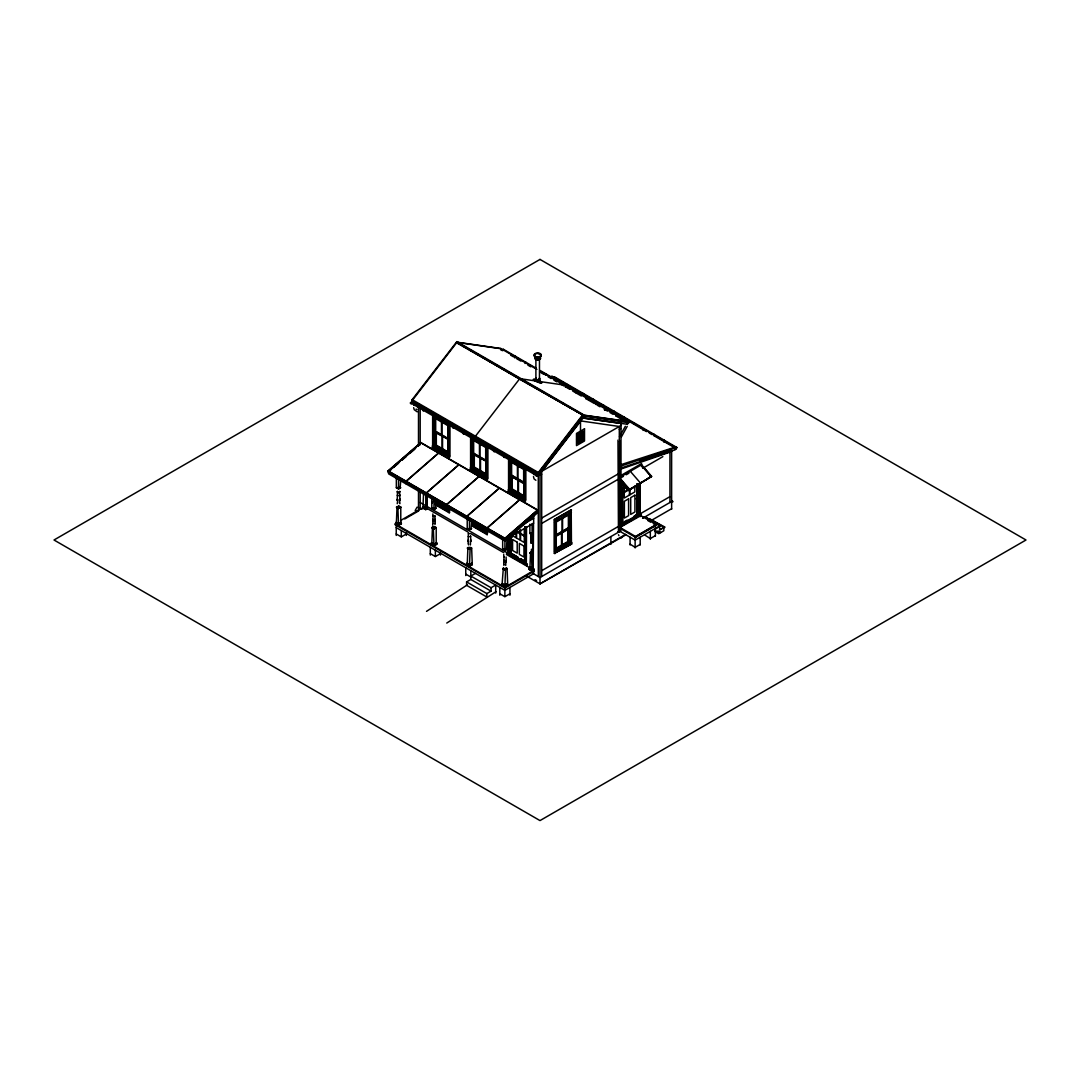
<?xml version="1.0" encoding="UTF-8"?>
<svg xmlns="http://www.w3.org/2000/svg" width="1080" height="1080" viewBox="0 0 1080 1080"><rect width="100%" height="100%" fill="white"/><g stroke="black" fill="none" stroke-linecap="round" stroke-linejoin="round"><path stroke-width="1.5" d="M395.712 522.518L398.561 524.164L400.882 522.274L401.409 523.746L398.561 525.38L395.712 523.746L396.346 522.274L398.561 523.557L398.561 525.38L397.886 507.884M433.998 545.846L433.998 544.023L436.846 542.984L436.846 544.199L433.998 545.846L431.15 544.199L431.784 542.74L433.998 544.023L433.998 545.846L433.323 528.336M531.414 553.554L532.089 571.05L533.831 570.051C534.627 567.068 530.793 569.201 532.089 571.05L529.24 569.417L531.306 567.135M531.252 538.501L531.306 537.287M531.104 542.484L531.252 540.702M467.991 541.161L468.423 543.902M397.494 491.9L397.251 500.526M468.369 532.818L468.126 541.445M466.587 563.436L469.436 565.083L472.284 563.436L471.65 563.193L472.284 564.664L469.436 566.298L466.587 564.664L466.587 563.436L469.436 564.476L471.757 563.193L471.65 564.664L469.436 565.933M504.873 584.942L507.195 583.659L507.087 585.117L504.873 586.399L502.025 585.117L502.659 583.659L504.873 584.942L504.873 586.764L502.025 585.117L503.348 567.972M503.982 556.686L503.915 562.248L503.982 560.183M619.542 441.693L619.691 440.6M533.196 547.965L533.196 553.27M617.976 440.114L618.449 532.278L619.542 531.873L619.542 441.437M627.224 426.33L621.459 436.806M533.52 569.875L532.089 570.686L529.24 569.417L529.875 567.945M535.923 381.24L535.356 380.619M539.204 382.428L540.851 382.401L540 381.281M536.382 379.566C526.217 378.068 547.574 386.788 539.757 380.876M531.05 536.895L531.104 536.166M625.347 426.317L619.515 436.617M397.224 491.44L397.777 492.521M417.123 507.101L415.206 510.476L416.759 511.367M399.789 499.514L399.613 498.893M435.226 519.966L435.051 519.359M470.664 540.432L470.489 539.811M449.712 424.697L449.712 456.948L432.311 447.471L432.635 445.865L449.51 455.598L449.51 425.885L432.635 416.151L432.635 445.865M449.186 457.218L449.51 455.598M487.688 448.227L487.688 478.858L470.286 469.395L470.596 467.775L487.471 477.522L487.471 447.808L470.596 438.062L470.596 467.775M449.726 507.519L449.213 512.77L449.51 507.911M487.161 479.142L487.471 477.522M525.649 468.545L525.649 500.783L508.248 491.319L508.572 489.699L525.447 499.446L525.447 469.733L508.572 459.986L508.572 489.699M487.161 534.668L487.471 529.821M525.123 501.053L525.447 499.446M619.312 480.614L627.534 490.118L628.695 489.537M619.002 479.709L628.371 490.536L651.605 476.361L641.561 464.778L619.002 477.806L629.033 489.402M630.167 488.687L629.006 489.254M639.657 483.206L639.981 514.188L639.981 482.706M639.657 484.029L640.319 482.882L630.288 471.285M649.148 477.738L647.987 478.305M650.633 476.874L649.458 477.455M651.605 476.361L628.371 490.536M456.557 342.117L582.944 414.99L456.557 342.792L456.894 341.631L457.218 342.401M531.063 534.533L532.778 534.425M539.757 371.021L627.332 421.578L627.332 424.264L583.024 418.095L538.731 475.402L412.169 402.34L412.169 399.654L456.476 342.117L500.769 348.502L536.909 369.374M626.9 421.335L582.606 414.936L519.413 379.08L475.457 436.199L475.767 438.696M538.312 472.487L582.606 414.936L456.894 342.36L412.169 400.626L538.731 473.702L583.024 416.164L627.332 422.55M538.731 475.402L538.731 472.73L583.024 415.179L627.332 421.578M541.688 576.531L541.688 471.312L580.5 420.889L619.312 426.492L619.312 439.533M432.662 525.177L432.905 523.341M397.413 495.153L397.548 495.788M397.777 487.485L397.777 488.389M397.548 495.464L397.724 496.004M399.587 495.315L399.749 494.586M399.465 495.315L399.411 496.004M397.602 499.77L397.548 502.983M399.613 500.81L399.992 499.271M397.724 506.439C396.293 508.451 401.72 507.263 398.871 506.264M433.256 515.66L432.689 520.979M433.04 520.223L432.986 523.436M435.051 521.262L434.902 515.768M470.34 536.234L470.286 536.922M503.915 561.141L503.861 564.354M505.71 565.394L505.845 561.141M673.312 447.606L673.312 446.877M619.542 531.832L617.814 531.86M399.573 502.983L399.627 499.851M435.011 523.436L435.065 520.304M422.928 507.06L425.776 507.843L425.776 509.666L422.928 508.032L422.928 507.06L423.562 506.561L422.928 507.06L425.776 508.694L427.518 507.695L425.776 507.843M533.831 569.079L532.089 570.078L529.24 568.445L529.781 567.945L529.875 569.417L531.306 568.593M388.125 470.853L420.822 442.544L537.678 510.017L537.678 511.043L504.995 539.298L388.125 471.825L388.125 470.853L504.995 538.326M420.822 442.787L388.125 471.096L504.995 538.569M421.025 442.908L388.544 471.042L388.544 473.81L504.981 541.039L537.462 512.906L537.462 510.138L421.025 442.908L418.527 445.865M388.125 471.825L399.573 461.97M402.07 459.81L415.814 447.903M418.325 445.743L420.822 442.544M388.544 471.825L391.041 469.665M393.538 467.505L398.534 463.171M402.287 459.932L406.039 456.678M409.779 453.438L414.788 449.105M406.269 481.275L438.75 452.898L406.053 481.208L406.269 484.043M426.519 492.966L459 464.589L426.303 492.899L426.519 495.733M446.769 504.657L479.25 476.28L446.553 504.589L446.769 507.425M467.019 516.348L499.5 487.971L466.817 516.281L467.019 519.115M487.269 528.039L519.75 499.662L487.067 527.971L487.269 530.807M537.462 510.138L504.981 538.272L504.873 550.355L504.185 550.139M504.995 538.569L537.678 510.017M504.981 539.055L537.678 511.043M400.1 488.268L400.775 480.033M397.035 506.601L396.346 523.746M397.035 507.398L396.346 507.182L398.561 508.464L399.249 507.884M435.537 508.734L436.212 500.499M431.784 544.199L432.473 527.054M433.998 526.365L431.784 527.634L433.998 528.917L434.687 528.336M470.961 529.187L471.65 520.952M467.91 547.519L467.221 564.664M469.436 565.083L469.436 566.298L470.124 548.802M506.399 549.653L507.087 538.353M502.025 583.902L504.873 585.549L507.195 583.659L507.721 585.117L504.873 586.764L505.562 569.255M529.875 569.417L530.563 552.271M530.982 552.204L529.875 552.852L532.089 554.135L532.778 553.554M470.489 541.728L470.867 540.189M468.545 536.234L468.693 536.976M397.521 499.419L397.521 500.283M426.519 611.361L467.438 584.82M446.769 623.052L496.125 591.638M582.62 432.121L578.003 434.781M582.62 432.851L578.003 435.524M582.62 433.58L578.003 436.252M582.62 434.308L578.003 436.982M582.62 435.038L578.003 437.711M582.62 435.767L578.003 438.44M582.62 436.509L578.003 439.169M582.62 437.238L578.003 439.898M582.62 437.967L578.003 440.627M582.62 438.696L578.003 441.369M582.62 439.425L578.003 442.098M434.862 515.97L434.849 516.47M432.959 519.359L433.04 521.33M501.214 350.447L503.294 349.245L535.774 367.996A1.485 0.864 -60 0 1 535.639 368.685A1.458 0.837 -60 0 0 535.761 368.01L535.774 367.996M424.805 407.957L424.805 408.686A1.458 0.837 -60 0 1 423.779 410.468A1.458 0.837 -60 0 1 422.739 409.874L422.739 409.874A1.485 0.864 -60 0 0 423.779 410.495A1.485 0.864 -60 0 0 424.832 408.672M434.93 413.802L434.93 414.531A1.458 0.837 -60 0 1 433.904 416.313A1.485 0.864 -60 0 1 432.851 415.733L432.864 415.719A1.458 0.837 -60 0 0 433.904 416.313A1.485 0.864 -60 0 0 434.957 414.518M434.322 416.88L434.106 446.715L448.24 454.626L448.24 424.913L434.295 416.894L434.295 446.607M434.511 417.258L434.511 446.486L436.01 445.621M445.055 419.648L445.055 420.377A1.458 0.837 -60 0 1 444.029 422.159A1.485 0.864 -60 0 1 442.976 421.578L442.989 421.565A1.458 0.837 -60 0 0 444.029 422.159A1.485 0.864 -60 0 0 445.082 420.363M434.632 417.177L434.632 432.162L435.267 431.798M448.767 424.602L448.011 425.048L448.24 454.626M455.18 425.493L455.18 426.222A1.458 0.837 -60 0 1 454.154 428.004A1.485 0.864 -60 0 1 453.101 427.424L453.114 427.41A1.458 0.837 -60 0 0 454.154 428.004A1.485 0.864 -60 0 0 455.207 426.209M432.338 447.485L449.712 456.948M465.305 431.339L465.305 432.068A1.458 0.837 -60 0 1 464.279 433.85A1.485 0.864 -60 0 1 463.226 433.269L463.239 433.256A1.458 0.837 -60 0 0 464.279 433.85A1.485 0.864 -60 0 0 465.332 432.054M561.101 382.347L561.101 383.089M484.812 446.026L472.082 438.912L472.082 468.639L486.216 476.55L486.216 446.837L486.216 476.55M397.886 488.754L400.775 487.688L400.1 487.485M485.555 443.03L485.555 443.759A1.458 0.837 -60 0 1 484.529 445.541A1.485 0.864 -60 0 1 483.476 444.96L483.489 444.947A1.458 0.837 -60 0 0 484.529 445.541A1.485 0.864 -60 0 0 485.582 443.745M485.973 446.971L486.743 446.526M495.68 448.875L495.68 449.604A1.458 0.837 -60 0 1 494.654 451.386A1.485 0.864 -60 0 1 493.601 450.806L493.614 450.792A1.458 0.837 -60 0 0 494.654 451.386A1.485 0.864 -60 0 0 495.707 449.591M398.561 508.464L400.775 507.182L400.1 506.601M470.313 469.409L487.688 478.858M473.971 467.532L472.473 468.41L472.608 439.101M505.805 454.721L505.805 455.45A1.458 0.837 -60 0 1 504.779 457.232A1.485 0.864 -60 0 1 503.726 456.651L503.739 456.638A1.458 0.837 -60 0 0 504.779 457.232A1.485 0.864 -60 0 0 505.832 455.436M432.635 501.39L432.338 503.024M400.558 520.519L424.292 506.817M404.757 518.954L418.716 510.894M421.511 509.274L424.292 507.668M398.561 524.164L400.882 522.274M398.561 525.015L401.409 523.746M427.194 508.491L425.776 509.301L422.928 508.032L423.562 493.128M510.26 460.714L510.044 490.55L524.178 498.474L524.178 468.761L510.233 460.728L510.233 490.442M515.93 460.566L515.93 461.295A1.458 0.837 -60 0 1 514.904 463.077A1.485 0.864 -60 0 1 513.851 462.496L513.864 462.483A1.458 0.837 -60 0 0 514.904 463.077A1.485 0.864 -60 0 0 515.957 461.282M604.543 409.401L604.543 410.13M433.323 509.22L436.212 508.154L435.537 507.938M577.543 434.052L583.038 431.365L583.024 440.14C574.061 450.252 575.154 430.394 583.038 431.365M406.363 533.966L401.301 536.895L396.238 533.966M448.011 509.814L435.861 502.794M448.038 506.452L448.038 510.287L448.24 506.925M526.055 466.412L526.055 467.14A1.458 0.837 -60 0 1 525.029 468.923A1.485 0.864 -60 0 1 523.976 468.342L523.989 468.329A1.458 0.837 -60 0 0 525.029 468.923A1.485 0.864 -60 0 0 526.082 467.127M577.543 442.814L583.024 440.14M433.998 528.917L436.212 527.634L435.537 527.054M538.286 473.472L538.312 576.531M541.688 471.312L621 425.52M508.275 491.333L524.245 499.973M510.449 490.32L510.57 461.025M626.927 423.023L629.019 421.821L540.121 370.494M540 475.214L541.688 474.242M619.312 429.421L621 428.45M436.846 542.984L433.998 544.631L431.15 542.984L431.784 542.74M433.998 545.481L436.846 544.199M473.971 523.071L472.473 523.935L486 531.725M523.949 498.123L524.178 468.761L524.178 498.474M468.747 529.673L471.65 528.606M430.312 553.635L435.375 556.565L440.438 553.635M486 528.971L486 532.211L472.257 524.057M467.91 548.316L467.221 548.1L469.436 549.369L471.65 548.1L470.961 547.519M620.582 464.805L675 447.147L675 449.874L621.418 467.924L620.582 467.438L620.582 464.805L621.837 465.048M522.234 524.934L533.668 518.319M541.688 518.076L617.882 474.093M506.412 538.933L533.668 523.192L533.668 515.012M619.002 476.591L641.588 463.577L641.561 466.682M541.688 523.436L617.882 479.452M620.69 477.927L623.43 476.334M626.171 474.755L628.911 473.175M674.582 447.876L674.582 448.605A1.485 0.864 -60 0 0 675.635 449.213A1.485 0.864 -60 0 0 676.688 447.39L554.351 376.758A1.485 0.864 -60 0 1 553.567 378.378A1.458 0.837 -60 0 0 554.351 376.785M530.563 533.938L529.875 533.358L530.982 532.724M642.654 468.315L662.864 456.638M621 469.031L671.625 451.589M571.428 542.308L571.752 543.929L554.337 553.392L554.337 519.534L571.212 509.8L571.428 542.308L555.822 551.083L555.822 521.37L569.768 513.337L569.957 543.173M554.337 519.534L571.428 509.922M554.553 520.155L571.428 510.408M621.527 481.896L620.784 485.851L622.269 485.001L622.269 482.274M502.659 538.353L502.659 549.072L504.873 550.355L507.087 549.072L506.399 548.856M529.875 524.178L529.875 533.358L532.089 534.64L533.196 534.006M554.553 522.342L571.428 512.595M625.495 487.755L620.163 487.39L620.163 485.851L624.294 485.001M511.096 550.112L510.894 553.149L510.894 536.692M505.507 587.682L394.983 523.746L394.983 524.596L504.873 588.047L534.195 571.118L534.195 570.267L506.466 554.486L507.101 552.663L509.625 554.486L511.096 553.635L511.096 536.774M475.457 573.372L470.813 576.045L491.063 587.736L495.707 585.063L495.707 593.096M620.784 489.605L619.312 490.455L622.269 489.456L619.623 490.644M511.07 553.284L517.981 557.28L511.096 553.27L509.598 554.148L420.188 502.497M466.587 581.89L486.837 593.582L486.837 596.997L466.587 585.306L466.587 581.89L470.813 579.461L491.063 591.152L491.063 587.736M624.267 491.954L628.061 489.767M624.267 492.44L651.456 476.618L641.561 465.183M555.296 535.316L568.796 527.513M555.296 536.044L567.446 529.024M555.93 536.409L569.43 528.606M503.348 568.769L502.659 568.553L504.873 569.835L507.087 568.553L506.399 567.972M532.089 554.135L533.196 553.487M526.716 564.719L527.337 564.354L526.716 566.19L526.716 564.719L506.466 553.028M555.714 548.519L567.743 541.58L567.743 528.485M558.306 547.695L565.272 543.672M557.132 548.626L568.269 542.187M555.296 550.287L568.796 542.498L568.796 529.187M556.052 550.733L569.552 542.943L569.43 513.635M554.553 519.656L554.553 552.056L556.024 551.205L556.052 521.505M554.553 552.056L571.752 542.524M554.337 553.392L571.725 543.942M529.24 568.445L530.982 567.432M486.837 593.582L491.063 591.152M529.24 569.417L530.982 568.404M534.195 570.267L504.873 587.318L504.873 596.592M624.389 521.721L627.156 520.128M634.055 516.145L636.822 514.553L636.822 483.692M622.269 523.679L637.457 514.917L637.457 484.056M541.688 570.686L622.715 523.935M669.938 496.651L637.875 515.16L636.404 514.31M620.163 525.758L622.688 524.164L621.216 523.071M628.209 521.1L636.498 516.321M636.404 514.674L637.875 515.524L640.4 514.067M620.784 525.758L620.784 527.216L620.163 525.38L641.034 514.067L641.034 515.524L619.947 527.458L619.947 531.346L635.135 540.121L655.385 528.431M621.608 526.014L637.511 516.821M640.197 516.618L640.615 515.524L656.221 524.529L656.221 525.38L635.553 537.327L619.947 528.309M509.936 593.77L504.873 596.687L499.811 593.77M642.519 518.076L644.841 516.74L660.447 525.758L655.803 528.431M621 530.739L540 577.503L532.481 573.17M642.695 518.225L671.625 501.512M526.986 576.329L540 583.848L625.671 534.384M620.447 538.259L621.986 537.368M651.389 520.412L671.625 508.721M619.947 527.458L635.553 536.463L656.221 524.529M660.447 525.758L655.371 528.808L655.385 531.023L660.717 532.562L657.963 530.969M649.053 518.562L664.659 526.973L659.583 530.024L659.583 526.365M664.659 526.973L660.029 529.645M640.197 544.414L635.135 547.331L630.072 544.118M655.385 535.639L650.322 538.569L645.26 535.343M540 583.848L625.361 535.126M434.97 524.502L435.105 523.341M470.408 544.968L470.502 540.769M399.613 500.283L399.613 499.419M672.03 500.62L672.989 501.687L671.652 501.822M621.418 465.912L675 447.876L654.952 436.293M639.981 460.904L657.383 455.045M658.976 454.505L670.113 450.752M398.858 488.565L399.357 487.485M397.602 492.534L399.357 492.521L399.64 491.373M398.925 492.737L399.911 491.44M433.701 526.716C430.853 527.729 436.28 528.917 434.849 526.905M469.125 547.182C466.29 548.181 471.717 549.369 470.286 547.358M533.196 534.222L531.306 534.06M532.94 553.082L530.942 552.771M397.035 487.485L396.346 487.688L396.346 478.507M397.035 488.268L396.346 487.688L399.249 488.754M400.1 507.398L400.775 507.182L400.775 523.746M432.473 507.938L431.784 508.154L431.784 498.974M432.473 508.734L431.784 508.154L434.687 509.22M435.537 527.85L436.212 527.634L436.212 544.199M467.91 528.404L467.221 528.606L467.221 519.426M467.91 529.187L467.221 528.606L470.124 529.673M470.961 548.316L471.65 548.1L472.284 564.664L471.757 563.193M529.875 533.358L530.563 533.156M503.348 548.856L502.659 549.072L503.348 549.653M504.873 550.355L505.562 550.139M506.399 568.769L507.087 568.553L507.721 585.117L507.195 583.659M620.163 485.851L623.835 485.851M469.787 533.655L468.477 533.452M535.248 379.877L534.289 380.038L535.248 380.889M501.188 348.759L456.894 342.36L519.413 379.08M520.088 378.702L564.043 385.047L564.071 386.006L559.71 383.508M582.12 417.839L621 423.455M535.262 379.566L533.317 379.404L537.854 381.969M538.421 382.212L541.931 382.765L540.702 381.389M529.875 552.852L530.563 553.068M431.784 527.634L432.473 527.85M537.57 381.929L538.974 382.334M626.927 422.159L626.927 423.158A1.458 0.837 -60 0 0 628.965 421.821A1.485 0.864 -60 0 1 626.94 423.333M539.204 381.2L539.892 381.55M539.649 381.146L540.594 381.659M503.901 565.421L503.78 564.26M551.812 376.015L675 447.147M551.812 376.758L554.675 378.405M557.537 380.065L571.86 388.327M574.115 389.867L584.753 395.766M587.129 397.386L590.49 399.087M592.92 400.721L603.383 406.526M605.934 408.24L627.737 420.579M630.599 422.24L646.461 431.608M649.215 432.986L652.077 434.646M510.705 355.226L513.716 356.954M516.591 358.614L520.898 361.112M527.89 365.135L530.807 366.795M540.905 372.654L543.821 374.315M548.14 376.826L551.097 378.54M553.918 380.174L556.862 381.861M566.919 387.68L569.862 389.34M572.67 391.001L581.31 395.982M585.617 398.48L594.446 403.542M597.132 405.121L600.008 406.782M604.314 409.266L607.46 411.062M610.065 412.587L612.941 414.248M615.816 415.908L625.887 421.726M456.894 341.631L582.944 414.329M650.471 519.386L664.659 527.58M641.034 514.067L640.4 513.688L641.034 515.524M655.519 522.801L658.287 524.394M660.447 526.365L644.841 516.74M647.717 520.466L650.552 522.113M653.387 523.746L656.221 525.38M654.615 531.306L658.76 533.696L663.822 530.766L663.808 527.594M412.169 399.654L538.731 472.73M431.19 412.952L434.065 414.612M449.888 423.738L452.763 425.399M511.731 459.445L520.358 464.427M528.984 469.409L533.304 471.906M536.18 473.567L539.055 475.227M447.714 425.52L435.686 418.581L435.686 431.676L447.714 438.615M416.084 409.077L416.961 409.59M535.883 480.303L534.06 478.886L533.452 476.55M436.617 431.838L446.067 437.292M473.243 452.979L486.743 460.782M511.205 474.903L522.005 481.14M436.617 432.567L448.767 439.587L434.632 432.162M475.943 455.274L486.743 461.511L472.608 454.086M523.355 482.652L510.57 475.997L524.07 483.8M486.311 473.999L474.296 467.046L474.296 455.598M524.286 495.909L512.258 488.97L512.258 477.522M438.791 447.228L435.901 445.675L448.322 452.979M441.302 448.794L448.16 452.628M486.122 474.552L473.877 467.6L484.907 474.093M524.475 496.692L511.839 489.524L524.259 496.814M448.767 453.843L435.267 446.04L435.267 431.069M486.743 475.754L473.243 467.964L473.243 454.653M524.705 497.678L511.205 489.888L511.205 476.564M432.338 446.026L449.213 455.774M470.313 467.951L487.188 477.698M508.275 489.875L525.15 499.608M568.053 542.066L569.552 542.943M517.779 531.86L520.168 533.237L520.168 530.01M512.474 535.68L516.159 537.813L516.159 531.414M388.327 471.704L505.197 539.177M435.794 501.269L441.369 504.482M444.15 506.101L448.322 508.505M473.769 523.192L486.297 530.429M435.267 501.579L448.767 509.369M473.243 523.503L486.743 531.293M435.686 502.943L448.24 510.165M448.038 510.287L449.51 511.137M486 532.211L487.471 533.061M435.159 503.186L449.213 511.299M471.717 524.3L487.188 533.223M437.063 505.17L449.726 512.474M472.217 525.461L486.284 533.588M435.159 504.644L449.213 512.77M471.717 525.758L487.188 534.681L487.688 531.09M524.907 561.249L520.763 558.86L524.88 561.263M525.649 562.41L510.462 553.635L510.462 535.639M524.786 562.91L527.337 564.354M527.337 564.719L524.812 563.139L525.029 526.797M509.99 555.795L520.115 561.64M523.004 563.315L527.337 565.812M427.194 508.478L467.681 531.86M470.57 533.534L503.834 552.731M534.195 571.118L533.561 570.753L533.561 573.79L504.873 590.355L396.238 527.634M418.5 507.357L421.389 509.031M535.019 579.649L536.571 580.54M398.561 505.899L400.775 507.182M465.75 574.101L470.813 577.017M468.572 536.436L468.423 536.692M511.947 536.463L512.365 537.192M504.185 569.255L504.873 569.835M468.747 548.802L469.436 549.369M468.599 544.941L468.342 543.807M399.721 495.153L399.587 495.788M417.19 411.831L414.248 409.712L413.64 407.66M641.142 465.021L651.186 476.604M619.421 477.563L629.451 489.159M619.002 478.211L628.898 489.645M620.325 480.695L628.412 490.037M531.36 551.354L531.481 549.207M554.85 552.218L554.877 553.676M618.462 534.721L618.948 535.667M506.101 557.024L506.196 561.897M470.664 536.558L470.759 541.445M399.789 495.639L399.884 500.526M399.64 491.9L399.587 494.735M533.196 547.803L532.886 534.06M532.089 569.227L532.089 570.078M671.625 449.874L671.625 509.315M669.938 452.561L669.938 502.497M655.385 536.22L655.385 525.38L635.135 537.071L635.135 547.911M650.322 531.346L650.322 539.149M640.197 537.206L640.197 544.995M638.293 484.11L638.293 515.16L638.091 483.989M637.875 484.299L637.875 515.524M635.553 536.463L635.553 537.327M634.811 486.351L634.811 491.954L624.267 498.042L624.267 487.39M630.072 537.206L630.072 544.995M629.748 494.883L629.748 488.795L629.33 495.126M622.499 488.12L622.688 524.286M622.471 488.093L622.471 524.043M621.418 465.291L621.418 467.924M621 422.483L621 477.644M621 488.97L621 525.137L620.784 487.755M613.413 411.588L613.413 412.317M610.875 536.585L610.875 544.388M582.606 431.123L582.606 439.898M580.5 420.889L580.5 431.123M577.976 434.295L577.976 443.057M571.212 509.8L571.212 543.659M569.74 513.324L569.768 543.065M562.572 518.387L562.572 531.468M562.154 518.63L562.154 531.725M561.938 531.846L561.938 544.928M561.519 532.089L561.519 545.171M540 472.284L540 583.74M539.474 378.648L539.474 358.709A2.093 1.202 0 0 0 539.703 357.899M535.896 358.709L535.896 378.648M533.52 523.098L533.196 570.537L533.196 523.287M532.089 523.922L532.089 534.64M531.306 536.49L531.306 543.011M530.982 533.412L530.982 543.186M526.5 526.77L526.284 563.99L526.284 527.31M524.812 526.892L524.812 563.261M524.286 529.16L524.286 535.613L520.587 533.48L520.587 530.253M518.481 479.466L518.481 492.561M518.062 480.803L518.062 492.318M517.846 466.02L517.846 479.101M517.428 465.777L517.428 478.858M509.936 587.439L509.936 595.229M509.625 536.125L509.625 554.486M509.409 535.896L509.207 554.121L509.207 537.664M508.775 458.798L508.775 491.036M507.938 537.975L507.721 553.27L507.721 536.598M505.953 549.153L504.589 549.936L503.793 549.153M506.101 560.507L506.101 561.398M506.034 568.12L504.563 568.971L503.726 568.12M503.712 554.513L503.861 557.159M500.769 348.502L500.769 349.488M499.811 587.439L499.811 595.229M480.519 457.556L480.519 470.637M480.087 457.313L480.087 470.394M479.885 444.096L479.885 457.191M479.466 443.853L479.466 456.948M472.284 438.791L472.257 468.531M470.813 436.874L470.813 469.125M470.813 570.686L470.813 579.461M470.515 528.687L469.152 529.484L468.356 528.687M470.624 535.869L470.448 536.692M469.436 520.708L469.436 529.889M468.207 540.054L468.207 540.945M465.75 567.769L465.75 575.559M448.349 438.98L448.349 452.075L436.32 445.136L436.32 432.041M442.544 435.632L442.544 448.726M442.125 435.389L442.125 448.483M441.909 422.172L441.909 435.267M441.49 421.929L441.49 435.024M440.438 551.988L440.438 555.093M435.375 550.233L435.375 556.47M435.078 508.235L434.295 509.018L432.918 508.235M435.226 519.588L435.226 520.479M433.998 500.243L433.998 509.436M432.837 414.95L432.837 447.201M432.851 513.958L432.986 516.24M430.312 547.304L430.312 555.093M427.518 507.695L425.776 509.666L425.776 494.397M427.194 495.936L427.194 508.977M426.884 494.492L426.884 509.152M420.188 407.727L420.188 444.825M420.188 491.089L420.188 508.343M418.5 407.147L418.5 443.894M418.5 490.104L418.5 510.476M406.363 532.319L406.363 535.437M401.301 530.563L401.301 536.801M399.897 503.699L399.668 502.889M398.561 478.251L398.561 488.97M397.494 491.373L397.494 492.237M397.346 499.136L397.346 500.026M397.467 502.889L397.238 503.699M396.238 524.596L396.238 535.437M566.055 385.169A1.485 0.864 -60 0 0 566.582 383.819L566.555 383.832A1.458 0.837 -60 0 1 566.042 385.155M603.167 406.593A1.458 0.837 -60 0 0 603.68 405.27L603.707 405.243A1.485 0.864 -60 0 1 603.18 406.607M633.744 423.819A1.458 0.837 -60 0 0 634.055 422.807L634.082 422.78A1.485 0.864 -60 0 1 633.771 423.819M539.406 378.378A1.796 1.04 0 0 1 537.449 379.674A1.796 1.04 0 0 1 536.125 378.135M539.231 359.221A1.796 1.04 0 0 1 536.125 359.221M539.487 378.041A2.093 1.202 0 0 1 538.88 379.633A2.093 1.202 0 0 1 536.085 379.418A2.093 1.202 0 0 1 536.207 377.798M539.487 379.026A2.093 1.202 0 0 1 538.88 380.606A2.093 1.202 0 0 1 536.085 380.403A2.093 1.202 0 0 1 536.207 378.769M539.406 379.35A1.796 1.04 0 0 1 537.449 380.646A1.796 1.04 0 0 1 536.125 379.107M538.569 359.113A1.796 1.04 0 0 1 536.787 359.113M539.163 359.073A2.093 1.202 0 0 1 536.207 359.073M539.487 358.101A2.093 1.202 0 0 1 538.475 359.815A2.093 1.202 0 0 1 535.667 359.019M540.567 355.09A2.984 1.728 0 0 1 539.177 357.035A2.984 1.728 0 0 1 535.572 356.751M535.154 356.481A3.578 2.066 0 0 1 536.746 353.025A3.578 2.066 0 0 1 541.134 355.563A3.578 2.066 0 0 1 535.154 356.481A2.984 1.728 0 0 1 535.1 354.672M539.177 354.051A2.984 1.728 0 0 1 540.257 354.672M540.567 357.777A2.984 1.728 0 0 1 537.287 359.924A2.984 1.728 0 0 1 535.1 357.358M535.896 353.754A3.578 2.066 0 0 1 541.242 355.361A3.578 2.066 0 0 1 536.45 357.48A3.578 2.066 0 0 1 535.154 354.078M475.457 437.9A1.485 0.864 -60 0 1 474.404 439.722A1.485 0.864 -60 0 1 473.351 439.115L473.364 439.101A1.458 0.837 -60 0 0 474.404 439.695A1.458 0.837 -60 0 0 475.43 437.913M595.985 404.406A1.458 0.837 -60 0 0 596.511 403.083L596.524 403.07A1.485 0.864 -60 0 1 595.998 404.433M636.201 498.704L636.903 498.083L636.201 498.704M413.87 404.568C413.464 406.742 417.11 403.947 413.87 404.568M533.682 473.742C533.277 475.916 536.922 473.121 533.682 473.742M540 259.416L54 540L540 820.584L1026 540L540 259.416M412.601 400.869L412.574 401.625A1.458 0.837 -60 0 1 411.561 403.421A1.485 0.864 -60 0 1 410.481 402.827L412.601 400.869M515.538 356.306L515.511 356.319A1.458 0.837 -60 0 1 514.742 357.899A1.485 0.864 -60 0 0 515.538 356.306M525.649 362.151L525.636 362.164A1.458 0.837 -60 0 1 525.11 363.488A1.485 0.864 -60 0 0 525.649 362.151M545.899 373.842L545.886 373.856A1.458 0.837 -60 0 1 545.36 375.179A1.485 0.864 -60 0 0 545.899 373.842M556.024 379.688L556.011 379.701A1.458 0.837 -60 0 1 555.701 380.714A1.485 0.864 -60 0 0 556.024 379.688M563.207 381.861L563.18 381.888A1.458 0.837 -60 0 1 562.869 382.901A1.485 0.864 -60 0 0 563.207 381.861M566.149 385.533L566.136 385.546A1.458 0.837 -60 0 1 565.367 387.139A1.485 0.864 -60 0 0 566.149 385.533M573.332 387.707L573.305 387.733A1.458 0.837 -60 0 1 572.994 388.746A1.485 0.864 -60 0 0 573.332 387.707M576.274 391.379L576.261 391.392A1.458 0.837 -60 0 1 575.735 392.715A1.485 0.864 -60 0 0 576.274 391.379M583.457 393.552L583.43 393.579A1.458 0.837 -60 0 1 583.119 394.592A1.485 0.864 -60 0 0 583.457 393.552M586.399 397.224L586.386 397.238A1.458 0.837 -60 0 1 585.86 398.561A1.485 0.864 -60 0 0 586.399 397.224M593.582 399.398L593.555 399.425A1.458 0.837 -60 0 1 593.42 400.086A1.485 0.864 -60 0 0 593.582 399.398M606.65 408.915L606.636 408.929A1.458 0.837 -60 0 1 606.326 409.941A1.485 0.864 -60 0 0 606.65 408.915M613.832 411.089L613.805 411.115A1.458 0.837 -60 0 1 613.494 412.128A1.485 0.864 -60 0 0 613.832 411.089M584.51 428.814L576.49 433.431L576.49 445.621L584.51 440.991L584.51 428.814M582.404 431.487L577.76 434.174L577.76 442.449L582.404 439.776L582.404 431.487M616.775 414.761L616.761 414.774A1.458 0.837 -60 0 1 616.235 416.097A1.485 0.864 -60 0 0 616.775 414.761M623.957 416.934L623.93 416.961A1.458 0.837 -60 0 1 623.16 418.541A1.485 0.864 -60 0 0 623.957 416.934M538.286 474.201L536.207 475.402L410.481 402.827A1.458 0.837 -60 0 0 411.561 403.421A1.485 0.864 -60 0 0 412.601 401.612L538.312 474.188A1.485 0.864 -60 0 1 537.26 476.01A1.485 0.864 -60 0 1 536.207 475.402A1.458 0.837 -60 0 0 537.233 475.97A1.458 0.837 -60 0 0 538.259 474.188M644.207 428.625L644.18 428.652A1.458 0.837 -60 0 1 643.154 430.434A1.485 0.864 -60 0 0 644.207 428.625M654.332 434.471L654.305 434.498A1.458 0.837 -60 0 1 653.792 435.82A1.485 0.864 -60 0 0 654.332 434.471M664.457 440.316L664.43 440.343A1.458 0.837 -60 0 1 663.66 441.923A1.485 0.864 -60 0 0 664.457 440.316M676.688 447.39L674.609 448.592A1.458 0.837 -60 0 0 675.608 449.172A1.458 0.837 -60 0 0 676.634 447.39M568.377 515.038L556.349 521.977L556.349 535.073L568.377 528.12L568.377 515.038M628.601 498.839L624.375 501.269L624.375 518.076L628.601 515.646L628.601 498.839M634.918 495.18L630.707 497.624L630.707 514.431L634.918 511.988L634.918 495.18M485.69 447.444L473.661 440.505L473.661 453.587L485.69 460.539L485.69 447.444M523.652 469.368L511.623 462.429L511.623 475.511L523.652 482.45L523.652 469.368M520.168 533.723L516.591 531.657L516.591 538.056L520.168 540.121L520.168 533.723M524.286 536.099L520.587 533.966L520.587 540.365L524.286 542.498L524.286 536.099M517.212 542.187L512.582 539.514L512.582 550.476L517.212 553.149L517.212 542.187M523.962 546.089L519.332 543.415L519.332 554.364L523.962 557.051L523.962 546.089M502.781 350.595A1.458 0.837 -60 0 0 503.294 349.272A1.485 0.864 -60 0 1 502.767 350.595"/></g></svg>
